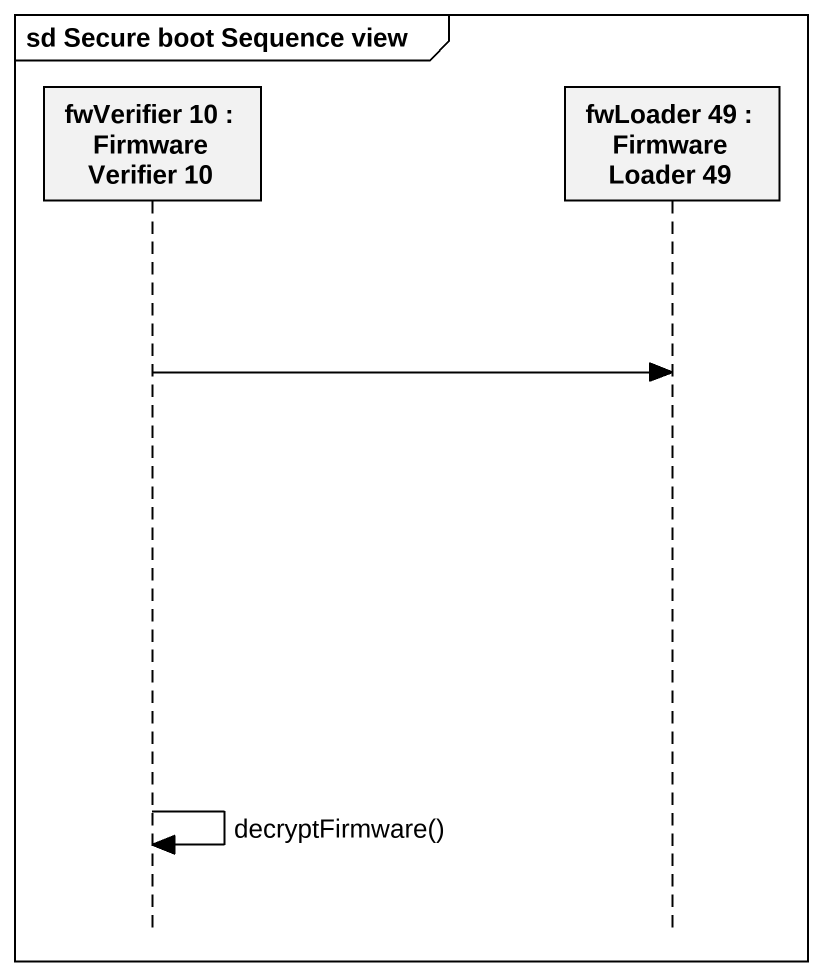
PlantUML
@startuml
mainframe sd Secure boot Sequence view
hide footbox
participant "fwVerifier 10 : Firmware Verifier 10" as fwVerifier_10
participant "fwLoader 49 : Firmware Loader 49" as fwLoader_49

fwVerifier_10 -> fwLoader_49
fwVerifier_10 -> fwVerifier_10 : decryptFirmware()
@enduml
